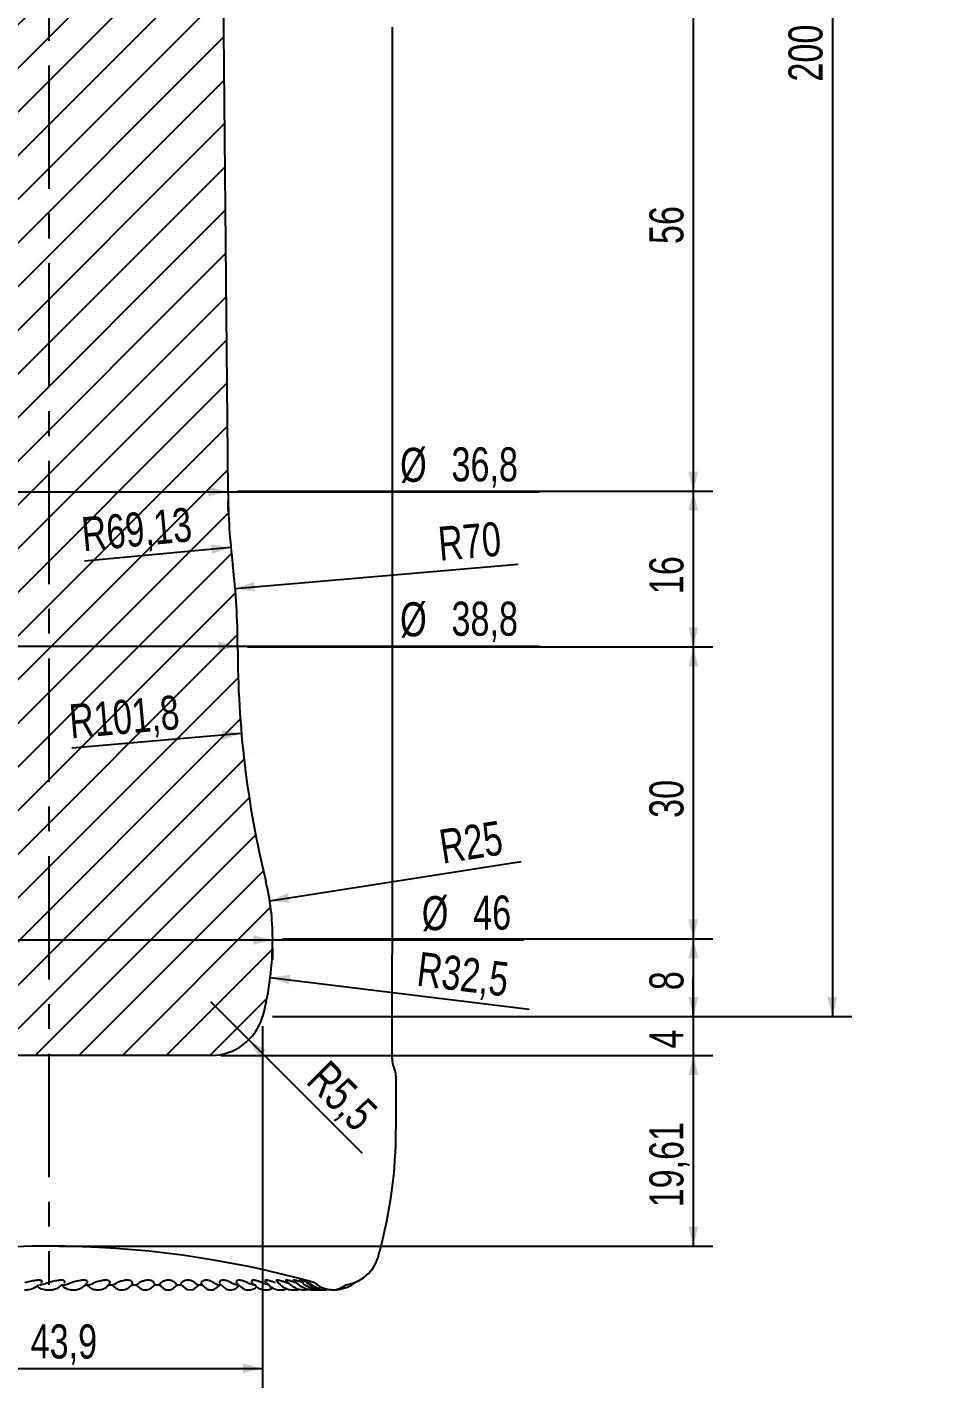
# Model space of a CAD drawing. Header units: millimetres. Extents: x 8 to 586, y 8 to 412.
# Drawn here: x 174.9 to 268.8, y 101.1 to 241 of the extents above; entities that cross this region are included whole.
import ezdxf

# ---------------------------------------------------------------- set-up
doc = ezdxf.new("R2010")
doc.units = ezdxf.units.MM
doc.linetypes.add('CENTERX2', pattern=[20.32, 12.7, -2.54, 2.54, -2.54])
for name, color, linetype in [('CENTERLINE', 4, 'CENTERX2'), ('DIMENSIONS', 2, 'Continuous'), ('HATCH', 3, 'Continuous')]:
    doc.layers.add(name, color=color, linetype=linetype)
doc.layers.add('OUTLINE', color=7, linetype='Continuous', lineweight=25)
doc.styles.add('SLDTEXTSTYLE0', font='TXT', dxfattribs={"width": 0.75})
doc.dimstyles.new('SLDDIMSTYLE0', dxfattribs={"dimtxt": 3.5, "dimasz": 2, "dimexe": 0, "dimexo": 0.0625, "dimgap": 0.875, "dimtad": 1, "dimrnd": 1e-09, "dimzin": 12, "dimdsep": 46, "dimtxsty": 'SLDTEXTSTYLE0', "dimsah": 1, "dimcen": 0.09, "dimadec": 0, "dimazin": 3, "dimtfac": 1, "dimtofl": 0, "dimtmove": 0, "dimatfit": 3, "dimfxl": 0, "dimfrac": 2, "dimtolj": 1, "dimtzin": 12, "dimarcsym": 0})
doc.dimstyles.new('SLDDIMSTYLE3', dxfattribs={"dimtxt": 3.5, "dimasz": 2, "dimexe": 0, "dimexo": 0.0625, "dimgap": 0.875, "dimtad": 1, "dimrnd": 1e-09, "dimzin": 12, "dimdsep": 46, "dimtxsty": 'SLDTEXTSTYLE0', "dimsah": 1, "dimcen": 0.09, "dimadec": 0, "dimazin": 3, "dimtfac": 1, "dimtmove": 0, "dimatfit": 0, "dimfxl": 0, "dimfrac": 2, "dimtolj": 1, "dimtzin": 12, "dimarcsym": 0})
doc.dimstyles.new('SLDDIMSTYLE4', dxfattribs={"dimtxt": 3.5, "dimasz": 2, "dimexe": 0, "dimexo": 0.0625, "dimgap": 0.875, "dimtad": 1, "dimrnd": 1e-09, "dimzin": 12, "dimdsep": 46, "dimtxsty": 'SLDTEXTSTYLE0', "dimsah": 1, "dimcen": 0, "dimadec": 0, "dimazin": 3, "dimtfac": 1, "dimtofl": 0, "dimtmove": 0, "dimatfit": 3, "dimfxl": 0, "dimfrac": 2, "dimtolj": 1, "dimtzin": 12, "dimarcsym": 0})
doc.dimstyles.new('SLDDIMSTYLE5', dxfattribs={"dimtxt": 3.5, "dimasz": 2, "dimexe": 0, "dimexo": 0.0625, "dimgap": 0.875, "dimtad": 1, "dimrnd": 1e-09, "dimzin": 12, "dimdsep": 46, "dimtxsty": 'SLDTEXTSTYLE0', "dimsah": 1, "dimcen": 0, "dimadec": 0, "dimazin": 3, "dimtfac": 1, "dimtofl": 0, "dimtmove": 0, "dimatfit": 3, "dimfxl": 0, "dimfrac": 2, "dimtolj": 1, "dimtzin": 12, "dimarcsym": 0})
doc.dimstyles.new('SLDDIMSTYLE6', dxfattribs={"dimtxt": 3.5, "dimasz": 2, "dimexe": 0, "dimexo": 0.0625, "dimgap": 0.875, "dimtad": 1, "dimrnd": 1e-09, "dimzin": 12, "dimdsep": 46, "dimtxsty": 'SLDTEXTSTYLE0', "dimsah": 1, "dimcen": 0, "dimadec": 0, "dimazin": 3, "dimtfac": 1, "dimtofl": 0, "dimtmove": 0, "dimatfit": 3, "dimfxl": 0, "dimfrac": 2, "dimtolj": 1, "dimtzin": 12, "dimarcsym": 0})

# ---------------------------------------------------------------- blocks, each defined once
blk = doc.blocks.new('_D_3')
at = {"layer": 'DIMENSIONS'}
for p, q in [((243.38, 139.3), (243.38, 143.3)), ((200.13, 139.3), (245.38, 139.3)), ((243.38, 139.3), (243.38, 135.3)), ((194.79, 135.3), (245.38, 135.3)), ((243.38, 135.3), (243.38, 131.3))]:
    blk.add_line(p, q, dxfattribs=at)
for points in [[(243.38, 139.3), (243.88, 141.3), (242.88, 141.3)], [(243.38, 135.3), (242.88, 133.3), (243.88, 133.3)]]:
    blk.add_solid(points, dxfattribs=at)
at = {"layer": 'DIMENSIONS', "insert": (238.87, 136.01), "char_height": 3.5, "attachment_point": 1, "rotation": 90, "style": 'SLDTEXTSTYLE0'}
blk.add_mtext('4', dxfattribs=at)
blk = doc.blocks.new('_D_5')
at = {"layer": 'DIMENSIONS'}
for p, q in [((155.18, 138.3), (155.18, 101.13)), ((199.08, 138.3), (199.08, 101.13)), ((155.18, 103.13), (199.08, 103.13))]:
    blk.add_line(p, q, dxfattribs=at)
for points in [[(155.18, 103.13), (157.18, 102.63), (157.18, 103.63)], [(199.08, 103.13), (197.08, 103.63), (197.08, 102.63)]]:
    blk.add_solid(points, dxfattribs=at)
at = {"layer": 'DIMENSIONS', "char_height": 3.5, "attachment_point": 1, "style": 'SLDTEXTSTYLE0'}
for s, insert in [('%%c', (169.97, 107.65)), ('43,9', (175.25, 107.65))]:
    blk.add_mtext(s, dxfattribs=dict(at, insert=insert))
blk = doc.blocks.new('_D_7')
at = {"layer": 'DIMENSIONS'}
blk.add_line((196.92, 168.41), (179.47, 166.88), dxfattribs=at)
blk.add_solid([(196.92, 168.41), (194.89, 168.73), (194.97, 167.74)], dxfattribs=at)
at = {"layer": 'DIMENSIONS', "insert": (179.08, 171.37), "char_height": 3.5, "attachment_point": 1, "rotation": 5.0119, "style": 'SLDTEXTSTYLE0'}
blk.add_mtext('R101,8', dxfattribs=at)
blk = doc.blocks.new('_D_8')
at = {"layer": 'DIMENSIONS'}
blk.add_line((199.83, 151.19), (225.68, 155.25), dxfattribs=at)
blk.add_solid([(199.83, 151.19), (201.88, 151), (201.73, 151.99)], dxfattribs=at)
at = {"layer": 'DIMENSIONS', "insert": (217.07, 158.46), "char_height": 3.5, "attachment_point": 1, "rotation": 8.9366, "style": 'SLDTEXTSTYLE0'}
blk.add_mtext('R25', dxfattribs=at)
blk = doc.blocks.new('_D_9')
at = {"layer": 'DIMENSIONS'}
blk.add_line((199.89, 143.33), (226.52, 140.05), dxfattribs=at)
blk.add_solid([(199.89, 143.33), (201.81, 142.59), (201.94, 143.58)], dxfattribs=at)
at = {"layer": 'DIMENSIONS', "insert": (215.27, 145.97), "char_height": 3.5, "attachment_point": 1, "rotation": 352.9728, "style": 'SLDTEXTSTYLE0'}
blk.add_mtext('R32,5', dxfattribs=at)
blk = doc.blocks.new('_D_11')
at = {"layer": 'DIMENSIONS'}
for p, q in [((190.78, 339.3), (259.68, 339.3)), ((257.68, 339.3), (257.68, 139.3)), ((200.13, 139.3), (259.68, 139.3))]:
    blk.add_line(p, q, dxfattribs=at)
for points in [[(257.68, 339.3), (257.18, 337.3), (258.18, 337.3)], [(257.68, 139.3), (258.18, 141.3), (257.18, 141.3)]]:
    blk.add_solid(points, dxfattribs=at)
at = {"layer": 'DIMENSIONS', "insert": (253.17, 235.42), "char_height": 3.5, "attachment_point": 1, "rotation": 90, "style": 'SLDTEXTSTYLE0'}
blk.add_mtext('200', dxfattribs=at)
blk = doc.blocks.new('_D_13')
at = {"layer": 'DIMENSIONS'}
for p, q in [((195.98, 249.3), (245.38, 249.3)), ((243.38, 249.3), (243.38, 193.3)), ((196.53, 193.3), (245.38, 193.3))]:
    blk.add_line(p, q, dxfattribs=at)
for points in [[(243.38, 249.3), (242.88, 247.3), (243.88, 247.3)], [(243.38, 193.3), (243.88, 195.3), (242.88, 195.3)]]:
    blk.add_solid(points, dxfattribs=at)
at = {"layer": 'DIMENSIONS', "insert": (238.87, 218.72), "char_height": 3.5, "attachment_point": 1, "rotation": 90, "style": 'SLDTEXTSTYLE0'}
blk.add_mtext('56', dxfattribs=at)
blk = doc.blocks.new('_D_20')
at = {"layer": 'DIMENSIONS'}
for q in [(193.79, 140.8), (209.33, 125.27)]:
    blk.add_line((197.68, 136.91), q, dxfattribs=at)
blk.add_solid([(197.68, 136.91), (198.74, 135.15), (199.45, 135.85)], dxfattribs=at)
at = {"layer": 'DIMENSIONS', "insert": (205.92, 135.01), "char_height": 3.5, "attachment_point": 1, "rotation": 315, "style": 'SLDTEXTSTYLE0'}
blk.add_mtext('R5,5', dxfattribs=at)
blk = doc.blocks.new('_D_22')
at = {"layer": 'DIMENSIONS'}
for p, q in [((158.73, 193.26), (195.53, 193.26)), ((195.53, 193.26), (227.57, 193.26)), ((158.73, 192.3), (158.73, 191.26)), ((195.53, 192.3), (195.53, 191.26))]:
    blk.add_line(p, q, dxfattribs=at)
for points in [[(158.73, 193.26), (160.73, 192.76), (160.73, 193.76)], [(195.53, 193.26), (193.53, 193.76), (193.53, 192.76)]]:
    blk.add_solid(points, dxfattribs=at)
at = {"layer": 'DIMENSIONS', "char_height": 3.5, "attachment_point": 1, "style": 'SLDTEXTSTYLE0'}
for s, insert in [('%%c', (213.24, 197.77)), ('36,8', (218.52, 197.82))]:
    blk.add_mtext(s, dxfattribs=dict(at, insert=insert))
blk = doc.blocks.new('_D_23')
at = {"layer": 'DIMENSIONS'}
blk.add_line((195.83, 187.53), (180.77, 186.12), dxfattribs=at)
blk.add_solid([(195.83, 187.53), (193.79, 187.84), (193.89, 186.85)], dxfattribs=at)
at = {"layer": 'DIMENSIONS', "insert": (180.35, 190.61), "char_height": 3.5, "attachment_point": 1, "rotation": 5.3525, "style": 'SLDTEXTSTYLE0'}
blk.add_mtext('R69,13', dxfattribs=at)
blk = doc.blocks.new('_D_24')
at = {"layer": 'DIMENSIONS'}
blk.add_line((196.28, 183.31), (225.38, 185.82), dxfattribs=at)
blk.add_solid([(196.28, 183.31), (198.31, 182.99), (198.23, 183.98)], dxfattribs=at)
at = {"layer": 'DIMENSIONS', "insert": (217.02, 189.63), "char_height": 3.5, "attachment_point": 1, "rotation": 4.9238, "style": 'SLDTEXTSTYLE0'}
blk.add_mtext('R70', dxfattribs=at)
blk = doc.blocks.new('_D_25')
at = {"layer": 'DIMENSIONS'}
for p, q in [((194.79, 135.3), (245.38, 135.3)), ((243.38, 135.3), (243.38, 115.69)), ((178.13, 115.69), (245.38, 115.69))]:
    blk.add_line(p, q, dxfattribs=at)
for points in [[(243.38, 135.3), (242.88, 133.3), (243.88, 133.3)], [(243.38, 115.69), (243.88, 117.69), (242.88, 117.69)]]:
    blk.add_solid(points, dxfattribs=at)
at = {"layer": 'DIMENSIONS', "insert": (238.87, 119.68), "char_height": 3.5, "attachment_point": 1, "rotation": 90, "style": 'SLDTEXTSTYLE0'}
blk.add_mtext('19,61', dxfattribs=at)
blk = doc.blocks.new('_D_26')
at = {"layer": 'DIMENSIONS'}
for p, q in [((196.53, 193.3), (245.38, 193.3)), ((243.38, 193.3), (243.38, 177.3)), ((197.53, 177.3), (245.38, 177.3))]:
    blk.add_line(p, q, dxfattribs=at)
for points in [[(243.38, 193.3), (242.88, 191.3), (243.88, 191.3)], [(243.38, 177.3), (243.88, 179.3), (242.88, 179.3)]]:
    blk.add_solid(points, dxfattribs=at)
at = {"layer": 'DIMENSIONS', "insert": (238.87, 182.72), "char_height": 3.5, "attachment_point": 1, "rotation": 90, "style": 'SLDTEXTSTYLE0'}
blk.add_mtext('16', dxfattribs=at)
blk = doc.blocks.new('_D_27')
at = {"layer": 'DIMENSIONS'}
for p, q in [((157.73, 178.3), (157.73, 179.38)), ((196.53, 178.3), (196.53, 179.38)), ((157.73, 177.38), (196.53, 177.38)), ((196.53, 177.38), (227.57, 177.38))]:
    blk.add_line(p, q, dxfattribs=at)
for points in [[(157.73, 177.38), (159.73, 176.88), (159.73, 177.88)], [(196.53, 177.38), (194.53, 177.88), (194.53, 176.88)]]:
    blk.add_solid(points, dxfattribs=at)
at = {"layer": 'DIMENSIONS', "char_height": 3.5, "attachment_point": 1, "style": 'SLDTEXTSTYLE0'}
for s, insert in [('%%c', (213.24, 181.89)), ('38,8', (218.52, 181.95))]:
    blk.add_mtext(s, dxfattribs=dict(at, insert=insert))
blk = doc.blocks.new('_D_28')
at = {"layer": 'DIMENSIONS'}
for p, q in [((154.13, 147.17), (200.13, 147.17)), ((200.13, 147.17), (225.92, 147.17)), ((154.13, 146.3), (154.13, 145.17)), ((200.13, 146.3), (200.13, 145.17))]:
    blk.add_line(p, q, dxfattribs=at)
for points in [[(154.13, 147.17), (156.13, 146.67), (156.13, 147.67)], [(200.13, 147.17), (198.13, 147.67), (198.13, 146.67)]]:
    blk.add_solid(points, dxfattribs=at)
at = {"layer": 'DIMENSIONS', "char_height": 3.5, "attachment_point": 1, "style": 'SLDTEXTSTYLE0'}
for s, insert in [('%%c', (215.47, 151.68)), ('46', (220.75, 151.74))]:
    blk.add_mtext(s, dxfattribs=dict(at, insert=insert))
blk = doc.blocks.new('_D_29')
at = {"layer": 'DIMENSIONS'}
for p, q in [((197.53, 177.3), (245.38, 177.3)), ((243.38, 177.3), (243.38, 147.3)), ((201.13, 147.3), (245.38, 147.3))]:
    blk.add_line(p, q, dxfattribs=at)
for points in [[(243.38, 177.3), (242.88, 175.3), (243.88, 175.3)], [(243.38, 147.3), (243.88, 149.3), (242.88, 149.3)]]:
    blk.add_solid(points, dxfattribs=at)
at = {"layer": 'DIMENSIONS', "insert": (238.87, 159.72), "char_height": 3.5, "attachment_point": 1, "rotation": 90, "style": 'SLDTEXTSTYLE0'}
blk.add_mtext('30', dxfattribs=at)
blk = doc.blocks.new('_D_30')
at = {"layer": 'DIMENSIONS'}
for p, q in [((201.13, 147.3), (245.38, 147.3)), ((243.38, 147.3), (243.38, 139.3)), ((200.13, 139.3), (245.38, 139.3))]:
    blk.add_line(p, q, dxfattribs=at)
for points in [[(243.38, 147.3), (242.88, 145.3), (243.88, 145.3)], [(243.38, 139.3), (243.88, 141.3), (242.88, 141.3)]]:
    blk.add_solid(points, dxfattribs=at)
at = {"layer": 'DIMENSIONS', "insert": (238.87, 142.01), "char_height": 3.5, "attachment_point": 1, "rotation": 90, "style": 'SLDTEXTSTYLE0'}
blk.add_mtext('8', dxfattribs=at)

msp = doc.modelspace()

# ---------------------------------------------------------------- hatches: boundary and pattern name
at = {"layer": 'HATCH'}
h = msp.add_hatch(dxfattribs=at)
h.set_pattern_fill('ANSI31', color=256, angle=3e-322, style=0)
edge = h.paths.add_edge_path(flags=0)
edge.add_line((164.484, 339.303), (164.484, 334.303))
edge.add_line((164.484, 334.303), (162.634, 276.303))
edge.add_arc((102.664, 278.216), 60, 346.96181, 358.17308, ccw=False)
edge.add_arc((230.542, 248.604), 71.262, 166.96181, 179.43729)
edge.add_line((159.284, 249.303), (158.734, 193.303))
edge.add_arc((89.604, 193.982), 69.133, 353.11496, 359.43729, ccw=False)
edge.add_arc((227.734, 177.303), 70, 173.11496, 180)
edge.add_arc((55.934, 177.303), 101.8, 346.31445, 360, ccw=False)
edge.add_arc((179.134, 147.303), 25, 166.31445, 180)
edge.add_arc((186.634, 147.303), 32.5, 180, 194.25003)
edge.add_line((155.134, 139.303), (155.184, 139.303))
edge.add_arc((160.475, 140.803), 5.5, 195.82662, 270)
edge.add_line((160.475, 135.303), (193.792, 135.303))
edge.add_arc((193.792, 140.803), 5.5, 270, 344.17338)
edge.add_line((199.084, 139.303), (199.134, 139.303))
edge.add_arc((167.634, 147.303), 32.5, 345.74997, 360)
edge.add_arc((175.134, 147.303), 25, 0, 13.68555)
edge.add_arc((298.334, 177.303), 101.8, 180, 193.68555, ccw=False)
edge.add_arc((126.534, 177.303), 70, 0, 6.88504)
edge.add_arc((264.664, 193.982), 69.133, 180.56271, 186.88504, ccw=False)
edge.add_line((195.534, 193.303), (194.984, 249.303))
edge.add_arc((123.726, 248.604), 71.262, 0.56271, 13.03819)
edge.add_arc((251.603, 278.216), 60, 181.82692, 193.03819, ccw=False)
edge.add_line((191.634, 276.303), (189.784, 334.303))
edge.add_line((189.784, 334.303), (189.784, 339.303))
edge.add_line((189.784, 339.303), (164.484, 339.303))

# ---------------------------------------------------------------- linework, layer by layer
at = {"layer": 'CENTERLINE'}
msp.add_line((177.134, 359.003), (177.134, 111.727), dxfattribs=at)
at = {"layer": 'OUTLINE'}
for p, q in [((194.984, 249.303), (195.534, 193.303)), ((212.409, 241.009), (212.409, 147.892)), ((212.409, 147.892), (212.409, 145.692)), ((212.409, 135.014), (212.409, 145.692)), ((199.134, 139.303), (199.084, 139.303)), ((193.792, 135.303), (160.475, 135.303)), ((212.809, 133.192), (212.809, 127.692)), ((211.153, 115.192), (211.103, 115.192)), ((180.974, 111.855), (181.077, 111.914)), ((183.3, 111.8), (183.424, 111.914)), ((192.759, 111.916), (192.847, 111.756)), ((194.658, 111.916), (194.783, 111.805)), ((196.425, 111.916), (196.526, 111.856)), ((198.054, 111.907), (198.41, 111.586)), ((199.334, 112.163), (199.425, 111.991)), ((199.418, 111.984), (199.682, 111.729)), ((200.508, 112.163), (200.611, 112.074)), ((200.589, 112.052), (200.703, 111.932)), ((201.876, 111.823), (201.593, 111.914)), ((203.225, 112.254), (203.414, 112.093)), ((203.439, 112.236), (203.545, 112.152)), ((177.061, 111.192), (177.152, 111.192)), ((178.674, 111.692), (178.416, 111.692)), ((179.604, 111.192), (179.681, 111.192)), ((181.192, 111.692), (180.84, 111.692)), ((180.908, 111.729), (181.004, 111.821)), ((181.05, 111.692), (181.167, 111.586)), ((182.128, 111.192), (182.19, 111.192)), ((183.151, 111.586), (183.339, 111.756)), ((183.236, 111.671), (183.151, 111.586)), ((183.679, 111.692), (183.181, 111.692)), ((183.616, 111.692), (183.855, 111.486)), ((184.614, 111.192), (184.661, 111.192)), ((185.419, 111.486), (185.684, 111.714)), ((186.116, 111.692), (185.63, 111.692)), ((186.1, 111.692), (186.426, 111.42)), ((187.042, 111.192), (187.074, 111.192)), ((187.69, 111.42), (188.02, 111.695)), ((188.485, 111.692), (188.015, 111.692)), ((188.485, 111.692), (188.864, 111.383)), ((189.396, 111.192), (189.412, 111.192)), ((189.944, 111.383), (190.317, 111.687)), ((190.768, 111.692), (190.316, 111.692)), ((190.736, 111.708), (191.152, 111.371)), ((192.16, 111.371), (192.556, 111.692)), ((192.947, 111.692), (192.517, 111.692)), ((192.828, 111.733), (193.258, 111.383)), ((193.79, 111.192), (193.805, 111.192)), ((194.337, 111.383), (194.714, 111.691)), ((194.854, 111.692), (194.601, 111.692)), ((194.756, 111.773), (195.18, 111.42)), ((195.797, 111.192), (195.828, 111.192)), ((196.444, 111.42), (196.717, 111.647)), ((196.444, 111.42), (196.463, 111.437)), ((196.504, 111.83), (196.903, 111.486)), ((196.664, 111.692), (196.552, 111.692)), ((197.626, 111.193), (197.662, 111.192)), ((197.662, 111.192), (197.709, 111.192)), ((198.315, 111.681), (198.41, 111.586)), ((199.37, 111.192), (199.432, 111.192)), ((200.91, 111.192), (200.987, 111.192)), ((202.268, 111.192), (202.359, 111.192)), ((203.436, 111.192), (203.54, 111.192)), ((203.54, 111.192), (203.96, 111.238)), ((204.403, 111.192), (204.52, 111.192)), ((204.52, 111.192), (204.802, 111.22)), ((205.162, 111.192), (205.291, 111.192)), ((206.178, 111.192), (206.303, 111.192))]:
    msp.add_line(p, q, dxfattribs=at)
at = {"layer": 'OUTLINE', "flags": 128}
for points in [[(200.508, 112.163), (200.658, 111.981), (200.703, 111.932)], [(180.972, 111.793), (180.967, 111.788), (180.908, 111.729)], [(185.448, 111.513), (185.444, 111.508), (185.419, 111.486)], [(186.426, 111.42), (186.425, 111.421), (186.4, 111.445)], [(198.467, 111.486), (198.502, 111.518), (198.504, 111.52)], [(199.569, 111.848), (199.592, 111.822), (199.682, 111.729)], [(206.303, 111.192), (206.306, 111.192), (206.345, 111.196)]]:
    msp.add_lwpolyline(points, dxfattribs=at)
at = {"layer": 'OUTLINE'}
for centre, radius, start, end in [((264.664, 193.982), 69.133, 180.56271, 186.88504), ((126.534, 177.303), 70, 0, 6.88504), ((298.334, 177.303), 101.8, 180, 193.68555), ((175.134, 147.303), 25, 0, 13.68555), ((167.634, 147.303), 32.5, 345.74997, 0), ((193.792, 140.803), 5.5, 270, 344.17338), ((214.909, 135.014), 2.5, 180, 204.7633), ((210.959, 133.192), 1.85, 0, 24.7633), ((164.809, 127.692), 48, 344.90521, 0), ((177.134, 14.566), 101.126, 74.36594, 105.63406), ((207.134, 115.692), 4, 278.16745, 352.81924), ((191.656, 111.992), 0.8, 230.94747, 309.05253)]:
    msp.add_arc(centre, radius, start, end, dxfattribs=at)
for centre, major_axis, ratio, start_param, end_param in [((209.747, 116.192), (7.711, 0), 0.7651449, 3.9437458, 4.0768339), ((206.178, 111.992), (1.6, 0), 0.5, 4.6858485, 4.8172969), ((202.768, 116.192), (-7.636, 0), 0.7651449, 2.1876537, 2.2732916)]:
    msp.add_ellipse(centre, major_axis=major_axis, ratio=ratio, start_param=start_param, end_param=end_param, dxfattribs=at)
for points, knots in [([(175.73, 112.163), (175.531, 112.132), (175.338, 112.097), (174.974, 112.015), (174.803, 111.968), (174.654, 111.916)], [0, 0, 0, 0, 0.5, 0.5, 1, 1, 1, 1]), ([(176.314, 111.916), (176.358, 111.95), (176.393, 111.985), (176.428, 112.055), (176.43, 112.092), (176.368, 112.141), (176.336, 112.157), (176.24, 112.181), (176.178, 112.188), (176.046, 112.193), (175.978, 112.19), (175.849, 112.18), (175.788, 112.172), (175.73, 112.163)], [0, 0, 0, 0, 0.25, 0.25, 0.5, 0.5, 0.625, 0.625, 0.75, 0.75, 0.875, 0.875, 1, 1, 1, 1]), ([(178.04, 112.163), (177.85, 112.132), (177.669, 112.096), (177.33, 112.015), (177.173, 111.968), (177.04, 111.916)], [0, 0, 0, 0, 0.5, 0.5, 1, 1, 1, 1]), ([(178.702, 111.916), (178.736, 111.95), (178.759, 111.985), (178.773, 112.055), (178.763, 112.092), (178.685, 112.141), (178.648, 112.157), (178.544, 112.181), (178.48, 112.188), (178.347, 112.193), (178.28, 112.19), (178.153, 112.18), (178.095, 112.172), (178.04, 112.163)], [0, 0, 0, 0, 0.25, 0.25, 0.5, 0.5, 0.625, 0.625, 0.75, 0.75, 0.875, 0.875, 1, 1, 1, 1]), ([(180.343, 112.163), (180.164, 112.131), (179.992, 112.096), (179.681, 112.013), (179.542, 111.968), (179.426, 111.916)], [0, 0, 0, 0, 0.5, 0.5, 1, 1, 1, 1]), ([(181.079, 111.916), (181.101, 111.95), (181.114, 111.985), (181.104, 112.055), (181.083, 112.092), (180.991, 112.141), (180.948, 112.157), (180.838, 112.181), (180.772, 112.188), (180.638, 112.193), (180.572, 112.19), (180.451, 112.18), (180.395, 112.172), (180.343, 112.163)], [0, 0, 0, 0, 0.25, 0.25, 0.5, 0.5, 0.625, 0.625, 0.75, 0.75, 0.875, 0.875, 1, 1, 1, 1]), ([(183.425, 111.916), (183.436, 111.95), (183.437, 111.985), (183.406, 112.055), (183.373, 112.092), (183.266, 112.141), (183.22, 112.157), (183.103, 112.181), (183.036, 112.188), (182.903, 112.193), (182.839, 112.19), (182.722, 112.18), (182.67, 112.172), (182.622, 112.163)], [0, 0, 0, 0, 0.25, 0.25, 0.5, 0.5, 0.625, 0.625, 0.75, 0.75, 0.875, 0.875, 1, 1, 1, 1]), ([(184.859, 112.163), (184.707, 112.131), (184.566, 112.096), (184.316, 112.014), (184.209, 111.968), (184.128, 111.916)], [0, 0, 0, 0, 0.5, 0.5, 1, 1, 1, 1]), ([(185.723, 111.916), (185.723, 111.95), (185.713, 111.985), (185.66, 112.055), (185.616, 112.092), (185.495, 112.141), (185.445, 112.157), (185.323, 112.181), (185.255, 112.188), (185.124, 112.193), (185.062, 112.19), (184.952, 112.18), (184.903, 112.172), (184.859, 112.163)], [0, 0, 0, 0, 0.25, 0.25, 0.5, 0.5, 0.625, 0.625, 0.75, 0.75, 0.875, 0.875, 1, 1, 1, 1]), ([(185.66, 111.741), (185.687, 111.759), (185.722, 111.782), (185.723, 111.888), (185.723, 111.914)], [0, 0, 0, 0, 0.7556502, 1, 1, 1, 1]), ([(187.037, 112.163), (186.9, 112.131), (186.775, 112.096), (186.56, 112.014), (186.471, 111.968), (186.408, 111.916)], [0, 0, 0, 0, 0.5, 0.5, 1, 1, 1, 1]), ([(187.956, 111.916), (187.944, 111.95), (187.924, 111.985), (187.849, 112.055), (187.794, 112.092), (187.661, 112.141), (187.607, 112.157), (187.481, 112.181), (187.412, 112.188), (187.284, 112.193), (187.225, 112.19), (187.121, 112.18), (187.077, 112.172), (187.037, 112.163)], [0, 0, 0, 0, 0.25, 0.25, 0.5, 0.5, 0.625, 0.625, 0.75, 0.75, 0.875, 0.875, 1, 1, 1, 1]), ([(188.015, 111.692), (188.024, 111.692), (188.021, 111.71), (188, 111.783), (187.981, 111.838), (187.956, 111.914)], [0, 0, 0, 0, 0.5, 0.5, 1, 1, 1, 1]), ([(189.14, 112.163), (189.019, 112.131), (188.91, 112.096), (188.731, 112.014), (188.661, 111.968), (188.618, 111.916)], [0, 0, 0, 0, 0.5, 0.5, 1, 1, 1, 1]), ([(190.106, 111.916), (190.084, 111.95), (190.052, 111.985), (189.956, 112.055), (189.891, 112.092), (189.746, 112.141), (189.689, 112.157), (189.56, 112.181), (189.491, 112.188), (189.366, 112.193), (189.311, 112.19), (189.215, 112.18), (189.176, 112.172), (189.14, 112.163)], [0, 0, 0, 0, 0.25, 0.25, 0.5, 0.5, 0.625, 0.625, 0.75, 0.75, 0.875, 0.875, 1, 1, 1, 1]), ([(190.316, 111.692), (190.3, 111.692), (190.272, 111.71), (190.201, 111.783), (190.157, 111.838), (190.107, 111.914)], [0, 0, 0, 0, 0.5, 0.5, 1, 1, 1, 1]), ([(192.158, 111.916), (192.124, 111.95), (192.082, 111.985), (191.966, 112.055), (191.891, 112.092), (191.736, 112.141), (191.676, 112.157), (191.545, 112.181), (191.477, 112.188), (191.357, 112.193), (191.305, 112.19), (191.218, 112.18), (191.182, 112.172), (191.152, 112.163)], [0, 0, 0, 0, 0.25, 0.25, 0.5, 0.5, 0.625, 0.625, 0.75, 0.75, 0.875, 0.875, 1, 1, 1, 1]), ([(192.517, 111.692), (192.476, 111.692), (192.423, 111.71), (192.302, 111.783), (192.233, 111.838), (192.16, 111.914)], [0, 0, 0, 0, 0.5, 0.5, 1, 1, 1, 1]), ([(193.057, 112.163), (192.971, 112.131), (192.899, 112.096), (192.794, 112.014), (192.763, 111.968), (192.759, 111.916)], [0, 0, 0, 0, 0.5, 0.5, 1, 1, 1, 1]), ([(194.095, 111.916), (194.051, 111.95), (193.999, 111.985), (193.863, 112.055), (193.778, 112.092), (193.614, 112.141), (193.552, 112.157), (193.419, 112.181), (193.353, 112.188), (193.238, 112.193), (193.19, 112.19), (193.112, 112.18), (193.082, 112.172), (193.057, 112.163)], [0, 0, 0, 0, 0.25, 0.25, 0.5, 0.5, 0.625, 0.625, 0.75, 0.75, 0.875, 0.875, 1, 1, 1, 1]), ([(194.601, 111.692), (194.535, 111.692), (194.457, 111.71), (194.288, 111.783), (194.195, 111.838), (194.098, 111.914)], [0, 0, 0, 0, 0.5, 0.5, 1, 1, 1, 1]), ([(194.84, 112.163), (194.774, 112.132), (194.72, 112.096), (194.654, 112.015), (194.642, 111.968), (194.658, 111.916)], [0, 0, 0, 0, 0.5, 0.5, 1, 1, 1, 1]), ([(195.904, 111.916), (195.849, 111.95), (195.787, 111.985), (195.633, 112.055), (195.539, 112.092), (195.367, 112.141), (195.303, 112.157), (195.17, 112.181), (195.105, 112.188), (194.996, 112.193), (194.953, 112.19), (194.885, 112.18), (194.86, 112.172), (194.84, 112.163)], [0, 0, 0, 0, 0.25, 0.25, 0.5, 0.5, 0.625, 0.625, 0.75, 0.75, 0.875, 0.875, 1, 1, 1, 1]), ([(196.552, 111.692), (196.462, 111.692), (196.36, 111.71), (196.143, 111.783), (196.027, 111.838), (195.907, 111.914)], [0, 0, 0, 0, 0.5, 0.5, 1, 1, 1, 1]), ([(196.489, 112.163), (196.441, 112.131), (196.407, 112.096), (196.381, 112.014), (196.389, 111.968), (196.425, 111.916)], [0, 0, 0, 0, 0.5, 0.5, 1, 1, 1, 1]), ([(197.569, 111.916), (197.505, 111.95), (197.433, 111.985), (197.262, 112.055), (197.16, 112.092), (196.981, 112.141), (196.915, 112.157), (196.784, 112.181), (196.721, 112.188), (196.619, 112.193), (196.581, 112.19), (196.523, 112.18), (196.503, 112.172), (196.489, 112.163)], [0, 0, 0, 0, 0.25, 0.25, 0.5, 0.5, 0.625, 0.625, 0.75, 0.75, 0.875, 0.875, 1, 1, 1, 1]), ([(198.356, 111.692), (198.241, 111.692), (198.117, 111.71), (197.854, 111.783), (197.715, 111.838), (197.573, 111.914)], [0, 0, 0, 0, 0.5, 0.5, 1, 1, 1, 1]), ([(197.991, 112.163), (197.962, 112.131), (197.948, 112.096), (197.961, 112.014), (197.989, 111.968), (198.044, 111.916)], [0, 0, 0, 0, 0.5, 0.5, 1, 1, 1, 1]), ([(199.079, 111.916), (199.005, 111.95), (198.924, 111.985), (198.737, 112.055), (198.629, 112.092), (198.444, 112.141), (198.378, 112.157), (198.248, 112.181), (198.188, 112.188), (198.094, 112.193), (198.061, 112.19), (198.013, 112.18), (197.999, 112.172), (197.991, 112.163)], [0, 0, 0, 0, 0.25, 0.25, 0.5, 0.5, 0.625, 0.625, 0.75, 0.75, 0.875, 0.875, 1, 1, 1, 1]), ([(199.654, 111.756), (199.543, 111.768), (199.362, 111.789), (199.161, 111.879), (199.084, 111.914)], [0, 0, 0, 0, 0.6112842, 1, 1, 1, 1]), ([(200.422, 111.916), (200.339, 111.95), (200.25, 111.985), (200.048, 112.055), (199.934, 112.092), (199.745, 112.141), (199.678, 112.157), (199.551, 112.181), (199.494, 112.188), (199.409, 112.193), (199.381, 112.19), (199.345, 112.18), (199.337, 112.172), (199.334, 112.163)], [0, 0, 0, 0, 0.25, 0.25, 0.5, 0.5, 0.625, 0.625, 0.75, 0.75, 0.875, 0.875, 1, 1, 1, 1]), ([(201.588, 111.916), (201.496, 111.95), (201.4, 111.985), (201.185, 112.055), (201.065, 112.092), (200.874, 112.141), (200.807, 112.157), (200.684, 112.181), (200.63, 112.188), (200.555, 112.193), (200.532, 112.19), (200.507, 112.18), (200.505, 112.172), (200.508, 112.163)], [0, 0, 0, 0, 0.25, 0.25, 0.5, 0.5, 0.625, 0.625, 0.75, 0.75, 0.875, 0.875, 1, 1, 1, 1]), ([(200.58, 112.078), (200.597, 112.055), (200.77, 111.825), (201.158, 111.512), (201.725, 111.234), (202.107, 111.204), (202.268, 111.192)], [0, 0, 0, 0, 0.0411665, 0.4096223, 0.7497643, 1, 1, 1, 1]), ([(202.567, 111.916), (202.468, 111.95), (202.365, 111.985), (202.139, 112.055), (202.014, 112.092), (201.822, 112.141), (201.756, 112.157), (201.637, 112.181), (201.588, 112.188), (201.522, 112.193), (201.505, 112.19), (201.492, 112.18), (201.495, 112.172), (201.504, 112.163)], [0, 0, 0, 0, 0.25, 0.25, 0.5, 0.5, 0.625, 0.625, 0.75, 0.75, 0.875, 0.875, 1, 1, 1, 1]), ([(201.535, 112.14), (201.584, 112.082), (201.809, 111.818), (202.276, 111.48), (202.883, 111.227), (203.277, 111.202), (203.436, 111.192)], [0, 0, 0, 0, 0.09773976, 0.44621148, 0.77708927, 1, 1, 1, 1]), ([(203.353, 111.916), (203.248, 111.95), (203.138, 111.985), (202.903, 112.055), (202.774, 112.092), (202.582, 112.141), (202.517, 112.157), (202.404, 112.181), (202.359, 112.188), (202.304, 112.193), (202.293, 112.19), (202.291, 112.18), (202.3, 112.172), (202.315, 112.163)], [0, 0, 0, 0, 0.25, 0.25, 0.5, 0.5, 0.625, 0.625, 0.75, 0.75, 0.875, 0.875, 1, 1, 1, 1]), ([(202.379, 112.104), (202.433, 112.048), (202.701, 111.766), (203.242, 111.429), (203.89, 111.216), (204.272, 111.198), (204.403, 111.192)], [0, 0, 0, 0, 0.0968053, 0.4846039, 0.8233249, 1, 1, 1, 1]), ([(203.94, 111.916), (203.828, 111.95), (203.713, 111.985), (203.47, 112.055), (203.339, 112.092), (203.149, 112.141), (203.085, 112.157), (202.979, 112.181), (202.939, 112.188), (202.894, 112.193), (202.889, 112.19), (202.899, 112.18), (202.913, 112.172), (202.933, 112.163)], [0, 0, 0, 0, 0.25, 0.25, 0.5, 0.5, 0.625, 0.625, 0.75, 0.75, 0.875, 0.875, 1, 1, 1, 1]), ([(202.918, 112.172), (202.953, 112.14), (203.046, 112.054), (203.367, 111.745), (203.971, 111.405), (204.654, 111.209), (205.054, 111.196), (205.162, 111.192)], [0, 0, 0, 0, 0.0545191, 0.1452991, 0.5100613, 0.8675809, 1, 1, 1, 1]), ([(204.498, 111.916), (204.405, 111.942), (204.31, 111.969), (204.118, 112.023), (204.018, 112.05), (203.821, 112.105), (203.72, 112.132), (203.596, 112.165), (203.56, 112.174), (203.509, 112.187), (203.495, 112.191), (203.49, 112.191)], [0, 0, 0, 0, 0.25, 0.25, 0.5, 0.5, 0.75, 0.75, 0.875, 0.875, 1, 1, 1, 1]), ([(203.545, 112.152), (203.657, 112.059), (204.026, 111.754), (204.528, 111.464), (204.934, 111.381), (205.023, 111.363)], [0, 0, 0, 0, 0.2525117, 0.8348193, 1, 1, 1, 1]), ([(203.619, 111.918), (203.628, 111.91), (203.884, 111.691), (204.466, 111.401), (205.178, 111.208), (205.596, 111.195), (205.708, 111.192)], [0, 0, 0, 0, 0.0147022, 0.4339678, 0.8475617, 1, 1, 1, 1]), ([(206.303, 111.192), (206.494, 111.2), (207.012, 111.223), (207.822, 111.455), (208.474, 111.807), (208.797, 112.055), (208.865, 112.107)], [0, 0, 0, 0, 0.2091877, 0.5662885, 0.9092318, 1, 1, 1, 1]), ([(174.624, 111.192), (174.782, 111.203), (175.181, 111.232), (175.682, 111.414), (175.971, 111.654), (176.065, 111.732)], [0, 0, 0, 0, 0.3078652, 0.7735207, 1, 1, 1, 1]), ([(175.859, 111.639), (175.933, 111.576), (176.177, 111.368), (176.6, 111.223), (176.939, 111.2), (177.061, 111.192)], [0, 0, 0, 0, 0.2159958, 0.7165616, 1, 1, 1, 1]), ([(177.152, 111.192), (177.306, 111.204), (177.681, 111.234), (178.158, 111.436), (178.425, 111.683), (178.523, 111.774)], [0, 0, 0, 0, 0.3066098, 0.744339, 1, 1, 1, 1]), ([(178.413, 111.728), (178.493, 111.646), (178.717, 111.418), (179.137, 111.231), (179.471, 111.203), (179.604, 111.192)], [0, 0, 0, 0, 0.2548571, 0.7026123, 1, 1, 1, 1]), ([(179.681, 111.192), (179.833, 111.206), (180.186, 111.239), (180.639, 111.467), (180.88, 111.721), (180.981, 111.828)], [0, 0, 0, 0, 0.306345, 0.7082908, 1, 1, 1, 1]), ([(181.11, 111.666), (181.145, 111.623), (181.292, 111.443), (181.64, 111.249), (181.976, 111.21), (182.128, 111.192)], [0, 0, 0, 0, 0.1459676, 0.61607296, 1, 1, 1, 1]), ([(182.19, 111.192), (182.346, 111.21), (182.681, 111.249), (183.046, 111.464), (183.211, 111.66), (183.265, 111.725)], [0, 0, 0, 0, 0.3674351, 0.791451, 1, 1, 1, 1]), ([(183.788, 111.563), (183.88, 111.478), (184.078, 111.293), (184.405, 111.196), (184.592, 111.192), (184.614, 111.192)], [0, 0, 0, 0, 0.430836, 0.9333981, 1, 1, 1, 1]), ([(184.661, 111.192), (184.833, 111.216), (185.154, 111.261), (185.371, 111.452), (185.471, 111.541)], [0, 0, 0, 0, 0.5365605, 1, 1, 1, 1]), ([(186.366, 111.498), (186.396, 111.461), (186.499, 111.334), (186.763, 111.21), (186.978, 111.196), (187.042, 111.192)], [0, 0, 0, 0, 0.223281, 0.7679718, 1, 1, 1, 1]), ([(187.074, 111.192), (187.236, 111.216), (187.496, 111.254), (187.656, 111.402), (187.716, 111.458)], [0, 0, 0, 0, 0.6227119, 1, 1, 1, 1]), ([(188.84, 111.42), (188.875, 111.385), (188.975, 111.284), (189.189, 111.204), (189.347, 111.195), (189.396, 111.192)], [0, 0, 0, 0, 0.2661662, 0.7712431, 1, 1, 1, 1]), ([(189.412, 111.192), (189.532, 111.206), (189.735, 111.229), (189.882, 111.342), (189.942, 111.388)], [0, 0, 0, 0, 0.5936804, 1, 1, 1, 1]), ([(193.251, 111.399), (193.262, 111.386), (193.332, 111.307), (193.534, 111.214), (193.715, 111.198), (193.79, 111.192)], [0, 0, 0, 0, 0.1057509, 0.6336472, 1, 1, 1, 1]), ([(193.805, 111.192), (193.922, 111.207), (194.13, 111.234), (194.318, 111.353), (194.37, 111.412), (194.372, 111.414)], [0, 0, 0, 0, 0.54776446, 0.98162781, 1, 1, 1, 1]), ([(195.178, 111.438), (195.196, 111.418), (195.291, 111.309), (195.532, 111.208), (195.74, 111.195), (195.797, 111.192)], [0, 0, 0, 0, 0.1412912, 0.7635622, 1, 1, 1, 1]), ([(195.828, 111.192), (195.99, 111.216), (196.261, 111.257), (196.427, 111.413), (196.494, 111.477)], [0, 0, 0, 0, 0.594882, 1, 1, 1, 1]), ([(196.881, 111.532), (196.949, 111.466), (197.121, 111.298), (197.427, 111.199), (197.627, 111.193), (197.662, 111.192)], [0, 0, 0, 0, 0.3513912, 0.8867955, 1, 1, 1, 1]), ([(197.709, 111.192), (197.881, 111.216), (198.21, 111.263), (198.431, 111.46), (198.537, 111.553)], [0, 0, 0, 0, 0.52366801, 1, 1, 1, 1]), ([(198.283, 111.739), (198.318, 111.692), (198.462, 111.499), (198.823, 111.268), (199.19, 111.217), (199.37, 111.192)], [0, 0, 0, 0, 0.1415841, 0.5801959, 1, 1, 1, 1]), ([(199.432, 111.192), (199.592, 111.205), (199.853, 111.226), (200.058, 111.366), (200.138, 111.42)], [0, 0, 0, 0, 0.6100745, 1, 1, 1, 1]), ([(199.55, 111.899), (199.655, 111.778), (199.898, 111.502), (200.371, 111.247), (200.742, 111.209), (200.91, 111.192)], [0, 0, 0, 0, 0.2969204, 0.6828207, 1, 1, 1, 1]), ([(200.987, 111.192), (201.143, 111.198), (201.361, 111.206), (201.547, 111.31), (201.6, 111.339)], [0, 0, 0, 0, 0.71475529, 1, 1, 1, 1]), ([(202.359, 111.192), (202.517, 111.192), (202.698, 111.193), (202.859, 111.267), (202.879, 111.276)], [0, 0, 0, 0, 0.87538384, 1, 1, 1, 1]), ([(206.135, 111.192), (205.967, 111.194), (205.801, 111.216), (205.474, 111.3), (205.316, 111.361), (205.17, 111.444)], [0, 0, 0, 0, 0.5, 0.5, 1, 1, 1, 1]), ([(206.345, 111.196), (206.493, 111.204), (206.638, 111.227), (206.919, 111.303), (207.057, 111.356), (207.186, 111.426)], [0, 0, 0, 0, 0.5, 0.5, 1, 1, 1, 1])]:
    msp.add_open_spline(points, degree=3, knots=knots, dxfattribs=at)
for points in [[(176.312, 111.914), (176.313, 111.915), (176.314, 111.915), (176.314, 111.916)], [(177.04, 111.916), (176.774, 111.813), (176.552, 111.739), (176.356, 111.708)], [(178.7, 111.914), (178.701, 111.915), (178.702, 111.915), (178.702, 111.916)], [(179.426, 111.916), (179.194, 111.813), (179.007, 111.739), (178.847, 111.708)], [(181.077, 111.914), (181.078, 111.915), (181.078, 111.915), (181.079, 111.916)], [(181.795, 111.916), (181.597, 111.813), (181.447, 111.739), (181.326, 111.708)], [(182.622, 112.163), (182.289, 112.1), (181.993, 112.019), (181.795, 111.916)], [(183.424, 111.914), (183.424, 111.915), (183.424, 111.915), (183.425, 111.916)], [(184.128, 111.916), (183.967, 111.813), (183.854, 111.739), (183.772, 111.708)], [(185.723, 111.914), (185.723, 111.915), (185.723, 111.915), (185.723, 111.916)], [(186.408, 111.916), (186.284, 111.813), (186.211, 111.739), (186.168, 111.708)], [(187.956, 111.914), (187.956, 111.915), (187.956, 111.915), (187.956, 111.916)], [(188.618, 111.916), (188.532, 111.813), (188.498, 111.739), (188.495, 111.708)], [(190.107, 111.914), (190.107, 111.915), (190.107, 111.915), (190.106, 111.916)], [(190.74, 111.916), (190.693, 111.813), (190.698, 111.739), (190.736, 111.708)], [(191.152, 112.163), (190.941, 112.099), (190.787, 112.02), (190.74, 111.916)], [(192.16, 111.914), (192.159, 111.915), (192.159, 111.915), (192.158, 111.916)], [(194.098, 111.914), (194.097, 111.915), (194.096, 111.915), (194.095, 111.916)], [(195.907, 111.914), (195.906, 111.915), (195.905, 111.915), (195.904, 111.916)], [(197.573, 111.914), (197.572, 111.915), (197.57, 111.915), (197.569, 111.916)], [(199.084, 111.914), (199.082, 111.915), (199.08, 111.915), (199.079, 111.916)], [(200.427, 111.914), (200.425, 111.915), (200.424, 111.915), (200.422, 111.916)], [(201.593, 111.914), (201.591, 111.915), (201.589, 111.915), (201.588, 111.916)], [(176.275, 111.698), (176.23, 111.694), (176.186, 111.692), (176.144, 111.692)], [(176.356, 111.708), (176.33, 111.704), (176.303, 111.701), (176.275, 111.698)], [(178.781, 111.698), (178.744, 111.694), (178.708, 111.692), (178.674, 111.692)], [(178.847, 111.708), (178.826, 111.704), (178.804, 111.701), (178.781, 111.698)], [(181.275, 111.698), (181.246, 111.694), (181.218, 111.692), (181.192, 111.692)], [(181.326, 111.708), (181.31, 111.704), (181.293, 111.701), (181.275, 111.698)], [(183.737, 111.698), (183.716, 111.694), (183.697, 111.692), (183.679, 111.692)], [(183.772, 111.708), (183.761, 111.704), (183.75, 111.701), (183.737, 111.698)], [(186.149, 111.698), (186.136, 111.694), (186.126, 111.692), (186.116, 111.692)], [(186.168, 111.708), (186.163, 111.704), (186.156, 111.701), (186.149, 111.698)], [(188.492, 111.698), (188.488, 111.694), (188.486, 111.692), (188.485, 111.692)], [(188.495, 111.708), (188.495, 111.704), (188.494, 111.701), (188.492, 111.698)]]:
    msp.add_open_spline(points, degree=3, dxfattribs=at)

# ---------------------------------------------------------------- dimensions: what is measured, and where the dimension line sits
at = {"layer": 'DIMENSIONS'}
for base, p1, p2, dimstyle, picture, middle in [((257.684, 139.303), (189.784, 339.303), (199.134, 139.303), 'SLDDIMSTYLE0', '_D_11', (257.684, 239.303)), ((243.384, 193.303), (194.984, 249.303), (195.534, 193.303), 'SLDDIMSTYLE0', '_D_13', (243.384, 221.303)), ((243.384, 177.303), (195.534, 193.303), (196.534, 177.303), 'SLDDIMSTYLE0', '_D_26', (243.384, 185.303)), ((243.384, 147.303), (196.534, 177.303), (200.134, 147.303), 'SLDDIMSTYLE0', '_D_29', (243.384, 162.303)), ((243.384, 139.303), (200.134, 147.303), (199.134, 139.303), 'SLDDIMSTYLE0', '_D_30', (243.384, 143.303)), ((243.384, 135.303), (199.134, 139.303), (193.792, 135.303), 'SLDDIMSTYLE3', '_D_3', (243.384, 137.303)), ((243.384, 115.692), (193.792, 135.303), (177.134, 115.692), 'SLDDIMSTYLE0', '_D_25', (243.384, 125.498))]:
    dim = msp.add_linear_dim(base=base, p1=p1, p2=p2, angle=90, dimstyle=dimstyle, dxfattribs=at)
    dim.commit()
    dim.dimension.update_dxf_attribs({"geometry": picture, "text_midpoint": middle, "dimtype": 160})
for base, p1, p2, picture, middle in [((195.534, 193.259), (158.734, 193.303), (195.534, 193.303), '_D_22', (220.409, 193.259)), ((196.534, 177.383), (157.734, 177.303), (196.534, 177.303), '_D_27', (220.409, 177.383)), ((200.134, 147.17), (154.134, 147.303), (200.134, 147.303), '_D_28', (220.692, 147.17)), ((199.084, 103.134), (155.184, 139.303), (199.084, 139.303), '_D_5', (177.134, 103.134))]:
    dim = msp.add_linear_dim(base=base, p1=p1, p2=p2, text='%%c<>', dimstyle='SLDDIMSTYLE0', dxfattribs=at)
    dim.commit()
    dim.dimension.update_dxf_attribs({"geometry": picture, "text_midpoint": middle, "dimtype": 160})
for center, mpoint, dimstyle, picture, middle in [((264.664, 193.982), (195.832, 187.533), 'SLDDIMSTYLE6', '_D_23', (187.921, 186.792)), ((126.534, 177.303), (196.276, 183.312), 'SLDDIMSTYLE6', '_D_24', (221.433, 185.479)), ((298.334, 177.303), (196.923, 168.41), 'SLDDIMSTYLE4', '_D_7', (186.648, 167.509)), ((175.134, 147.303), (199.83, 151.187), 'SLDDIMSTYLE4', '_D_8', (221.805, 154.643)), ((167.634, 147.303), (199.89, 143.327), 'SLDDIMSTYLE4', '_D_9', (220.692, 140.763)), ((193.792, 140.803), (197.682, 136.914), 'SLDDIMSTYLE5', '_D_20', (206.195, 128.401))]:
    dim = msp.add_radius_dim(center=center, mpoint=mpoint, dimstyle=dimstyle, dxfattribs=at)
    dim.commit()
    dim.dimension.update_dxf_attribs({"geometry": picture, "text_midpoint": middle, "dimtype": 164})

doc.saveas('drawing.dxf')
